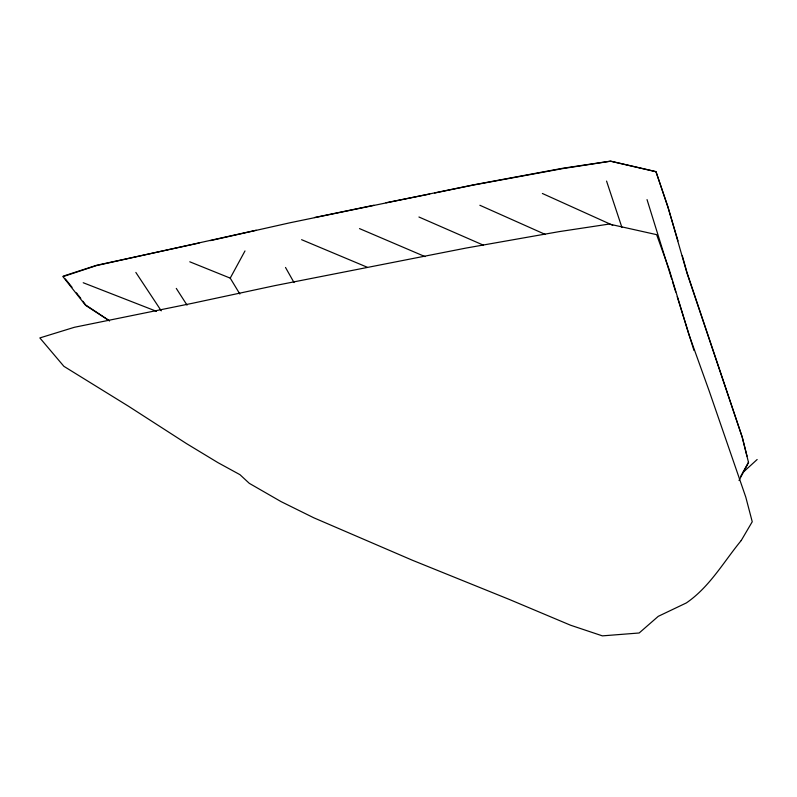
<?xml version="1.0" encoding="UTF-8"?>
<svg xmlns="http://www.w3.org/2000/svg" width="797" height="797" viewBox="0 0 797 797"><rect width="100%" height="100%" fill="white"/><g stroke="black" fill="none" stroke-linecap="round" stroke-linejoin="round"><path stroke-width="1.2" d="M739.018 480.481L748.542 462.549L742.236 437.284L687.044 273.281L668.006 207.051L655.981 171.744L610.552 161.213L562.812 168.585L473.418 185.043L434.684 193.023M239.857 294.023L230.223 278.133L244.988 250.935M748.522 462.16L740.642 476.457M742.794 472.611L757.15 459.51M63.132 276.18L96.547 265.301L199.24 243.015M109.578 320.942L85.578 305.331L62.953 276.649L96.447 265.59L256.166 230.243M210.438 240.624L289.879 222.791L473.438 184.864L562.831 168.247L610.552 161.133L655.981 171.624L668.016 207.459L677.988 240.903M314.456 217.541L373.923 205.247M386.027 202.737L429.732 194.06M156.511 311.328L83.217 282.736M189.776 261.795L230.223 278.133M367.118 267.184L301.595 239.688M359.507 228.6L425.06 256.614M418.933 217.003L483.351 245.147M545.407 234.487L479.864 205.267M542.368 193.472L612.734 225.272M109.219 320.623L85.697 304.982L82.888 301.236M65.354 278.96L72.029 287.289M76.482 292.848L77.967 294.701M78.674 295.637L80.776 298.437M135.849 272.435L161.263 310.85M176.286 288.404L187.026 305.112M285.505 267.453L294.043 282.586M606.567 181.088L621.919 227.464M671.722 279.08L647.034 199.599M672.449 281.431L675.746 292.001M677.211 296.683L694.008 350.511M682.292 255.727L687.024 272.624L742.226 437.055L747.008 456.113M741.22 540.525C723.616 561.895 709.689 586.971 686.317 602.95L658.252 616.34L639.164 632.987L602.393 635.867L570.552 625.217L509.373 599.464L412.438 560.261L313.779 517.791L281.052 501.612L249.302 483.341L239.947 474.663L217.92 462.629L186.498 443.6L128.506 406.241L63.89 366.321L39.85 337.928L74.38 327.288L192.416 303.288L274.965 285.605L466.086 248.056L559.345 231.598L609.197 224.057L656.628 234.657L669.151 269.436L688.877 334.461L709.21 391.068L745.813 497.208L752.238 521.756L741.22 540.525"/></g></svg>
